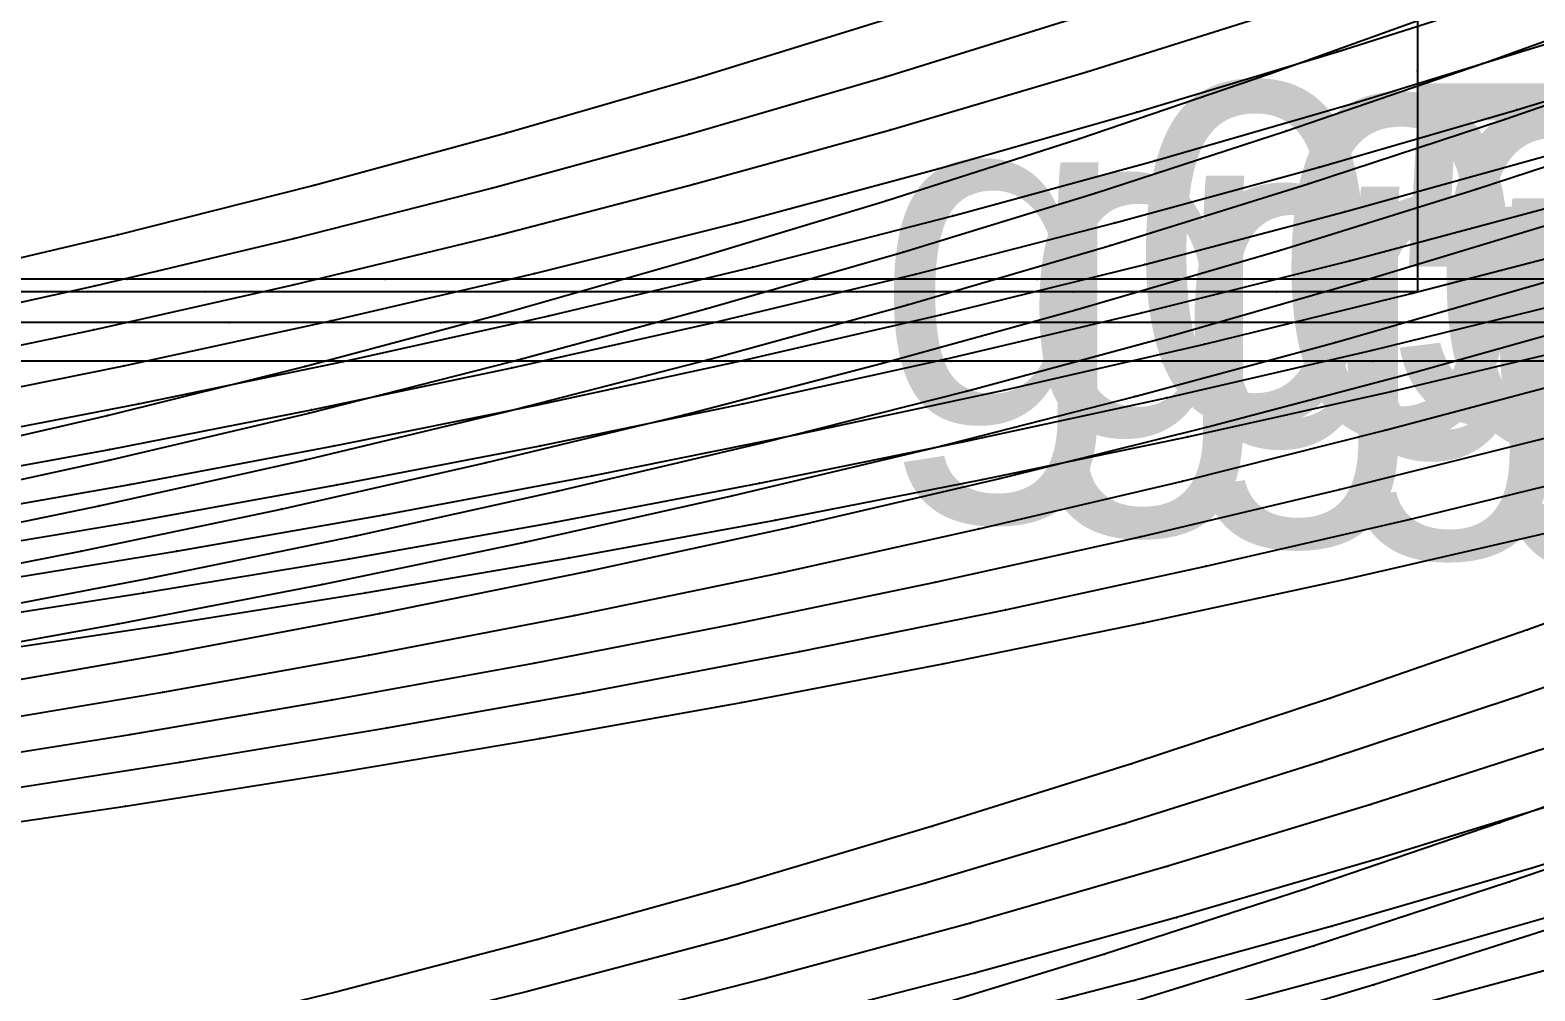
# Model space of a CAD drawing. Extents: x -2408 to 1029, y -526 to 2095.
# Drawn here: x 517.7 to 628.2, y 1424 to 1494.5 of the extents above; entities that cross this region are included whole.
import ezdxf

# ---------------------------------------------------------------- set-up
doc = ezdxf.new("R2010")
doc.units = 0
doc.layers.add('TEXT', color=7, linetype='Continuous')

# ---------------------------------------------------------------- blocks, each defined once
blk = doc.blocks.new(' -30')
at = {"layer": '1'}
for points in [[(-16.677405, 996.901347), (-1.553066, 998.875569), (13.497761, 1001.026741), (28.566463, 1003.387882), (43.726847, 1005.978906), (58.723608, 1008.760932), (73.717036, 1011.77609), (88.621168, 1015.021706), (103.469701, 1018.514085), (117.89867, 1022.167002), (132.006587, 1025.996081), (146.046572, 1030.066786), (159.896121, 1034.343554), (173.786965, 1038.89631), (188.201002, 1043.887422), (202.501794, 1049.092839), (216.759756, 1054.511191)], [(219.371839, 980.464949), (204.897519, 975.358333), (190.61272, 970.499773), (175.89827, 965.724167), (161.474439, 961.294645), (147.270055, 957.182145), (132.709902, 953.223638), (118.164563, 949.522165), (103.484284, 946.035751), (88.398786, 942.707071), (73.615428, 939.68744), (58.483676, 936.83641), (43.616732, 934.260061), (28.482044, 931.848513), (13.553322, 929.659705), (-1.822108, 927.580418), (-16.794361, 925.711826)]]:
    blk.add_lwpolyline(points, dxfattribs=at)
at = {"layer": '14'}
for points in [[(-18.625958, 983.86424), (-3.293244, 985.820636), (11.872398, 987.947367), (27.150515, 990.29395), (42.458572, 992.858966), (57.665661, 995.628768), (72.836435, 998.623553), (87.952669, 1001.852721), (102.740143, 1005.267383), (117.185724, 1008.860491), (131.56911, 1012.69644), (145.60942, 1016.694667), (159.855558, 1021.012956), (174.025488, 1025.573994), (188.010876, 1030.340417), (202.556056, 1035.571492), (216.613466, 1040.8583)], [(221.335671, 994.693965), (206.941998, 989.526014), (192.480177, 984.520378), (177.890002, 979.692252), (163.289057, 975.10716), (149.057305, 970.891915), (134.311954, 966.791847), (119.499399, 962.940196), (104.958488, 959.413145), (90.028472, 956.046163), (75.046687, 952.918675), (59.910494, 950.006522), (44.840308, 947.342342), (29.635442, 944.875886), (14.498732, 942.621702), (-0.757536, 940.527919), (-15.940118, 938.605887)]]:
    blk.add_lwpolyline(points, dxfattribs=at)
at = {"layer": '3'}
for p in [(188.010876, 1030.340417), (146.046572, 1030.066786), (132.006587, 1025.996081), (174.025488, 1025.573994), (117.89867, 1022.167002), (159.855558, 1021.012956), (103.469701, 1018.514085), (145.60942, 1016.694667), (131.56911, 1012.69644), (117.185724, 1008.860491), (102.740143, 1005.267383), (206.941998, 989.526014), (192.480177, 984.520378), (177.890002, 979.692252), (163.289057, 975.10716), (204.897519, 975.358333), (149.057305, 970.891915), (190.61272, 970.499773), (134.311954, 966.791847), (175.89827, 965.724167)]:
    blk.add_point(p, dxfattribs=at)
at = {"layer": 'TEXT', "color": 7}
blk.add_text('g05-30', height=25, dxfattribs=at).set_placement((159.04, 1004.64))
blk = doc.blocks.new('-30')
at = {"layer": '1'}
for points in [[(388.873247, 796.135864), (373.938539, 796.135864), (358.470305, 796.135864), (343.002072, 796.135864), (327.873744, 796.135864), (312.405504, 796.135864), (297.001442, 796.135864), (281.533212, 796.135864), (266.529593, 796.135864)], [(357.174568, 640.993118), (350.006083, 640.993118), (334.456517, 640.993118), (318.906934, 640.993118), (303.369102, 640.993118), (287.81953, 640.993118), (272.261036, 640.993118), (256.711458, 640.993118), (241.213028, 640.993118)]]:
    blk.add_lwpolyline(points, dxfattribs=at)
at = {"layer": '14'}
for points in [[(262.127564, 862.937851), (278.779259, 862.937851), (295.230519, 862.937851), (311.126646, 862.937851), (328.160691, 862.937851), (345.249161, 862.937851), (360.77914, 862.937851), (377.215309, 862.937851), (377.215309, 847.996178), (377.215309, 832.799586), (377.215309, 817.432813), (377.215309, 801.215897), (366.870471, 801.215897), (351.951439, 801.215897), (336.068024, 801.215897), (319.824982, 801.215897), (304.404697, 801.215897), (288.227416, 801.215897), (269.265299, 801.215897)], [(357.174568, 644.168091), (346.829819, 644.168091), (331.91081, 644.168091), (316.027399, 644.168091), (299.78435, 644.168091), (284.36407, 644.168091), (268.186773, 644.168091), (249.224637, 644.168091), (234.984515, 644.168091)]]:
    blk.add_lwpolyline(points, dxfattribs=at)
at = {"layer": '2'}
blk.add_point((377.215309, 801.215897), dxfattribs=at)
at = {"layer": '3'}
for p in [(377.215309, 817.432813), (288.227416, 801.215897), (304.404697, 801.215897), (319.824982, 801.215897), (336.068024, 801.215897), (351.951439, 801.215897), (366.870471, 801.215897), (281.533212, 796.135864), (297.001442, 796.135864), (312.405504, 796.135864), (327.873744, 796.135864), (343.002072, 796.135864), (358.470305, 796.135864), (373.938539, 796.135864), (249.224637, 644.168091), (268.186773, 644.168091), (284.36407, 644.168091), (299.78435, 644.168091), (316.027399, 644.168091), (331.91081, 644.168091), (346.829819, 644.168091), (256.711458, 640.993118), (272.261036, 640.993118), (287.81953, 640.993118), (303.369102, 640.993118), (318.906934, 640.993118), (334.456517, 640.993118), (350.006083, 640.993118)]:
    blk.add_point(p, dxfattribs=at)
blk = doc.blocks.new(' -31')
at = {"layer": '1'}
for points in [[(-17.795201, 994.504582), (-2.889159, 996.340467), (12.212112, 998.376714), (27.069524, 1000.571165), (42.309343, 1003.026105), (57.103525, 1005.61325), (72.14837, 1008.460502), (86.862908, 1011.468573), (101.799206, 1014.765756), (116.409491, 1018.244322), (130.915001, 1021.952954), (145.402375, 1025.916377), (159.820729, 1030.124264), (173.680122, 1034.422597), (187.948491, 1039.111016), (202.267384, 1044.080894), (216.377326, 1049.225897)], [(219.857867, 975.87892), (205.622968, 971.021377), (191.274264, 966.332788), (176.777294, 961.830073), (162.292495, 957.58023), (147.544273, 953.509194), (132.93039, 949.727028), (118.347098, 946.195779), (103.622757, 942.869792), (88.846664, 939.767564), (74.028881, 936.886349), (59.221606, 934.227884), (44.328767, 931.764617), (28.970927, 929.425578), (14.022593, 927.325981), (-1.074514, 925.367278), (-16.06261, 923.572989)]]:
    blk.add_lwpolyline(points, dxfattribs=at)
at = {"layer": '14'}
for points in [[(-18.120015, 981.679498), (-2.882535, 983.53499), (12.185967, 985.548397), (27.374519, 987.769931), (42.016069, 990.101471), (57.723407, 992.818572), (72.810402, 995.648884), (87.8611, 998.699277), (102.856623, 1001.980323), (117.515395, 1005.43791), (132.396191, 1009.209824), (146.642882, 1013.073175), (161.106041, 1017.252778), (175.217085, 1021.585355), (189.254622, 1026.149249), (203.664295, 1031.101936), (218.09938, 1036.32269)], [(220.562271, 989.582892), (206.261899, 984.636801), (191.836249, 979.853162), (177.406281, 975.297875), (162.757441, 970.925727), (148.187858, 966.836368), (133.553548, 962.983394), (118.589086, 959.300981), (103.838785, 955.919554), (89.038004, 952.766953), (74.080566, 949.818442), (59.192565, 947.112229), (44.268387, 944.614557), (29.211158, 942.297216), (14.229339, 940.172583), (-0.871421, 938.191961), (-15.893527, 936.374721)]]:
    blk.add_lwpolyline(points, dxfattribs=at)
at = {"layer": '3'}
for p in [(203.664295, 1031.101936), (159.820729, 1030.124264), (145.402375, 1025.916377), (189.254622, 1026.149249), (130.915001, 1021.952954), (175.217085, 1021.585355), (116.409491, 1018.244322), (161.106041, 1017.252778), (101.799206, 1014.765756), (146.642882, 1013.073175), (132.396191, 1009.209824), (117.515395, 1005.43791), (102.856623, 1001.980323), (206.261899, 984.636801), (191.836249, 979.853162), (177.406281, 975.297875), (162.757441, 970.925727), (205.622968, 971.021377), (148.187858, 966.836368), (191.274264, 966.332788)]:
    blk.add_point(p, dxfattribs=at)
at = {"layer": 'TEXT', "color": 7}
blk.add_text('g05-31', height=25, dxfattribs=at).set_placement((169.72, 1003.67))
blk = doc.blocks.new('-31')
at = {"layer": '1'}
for points in [[(388.873247, 796.135864), (373.938539, 796.135864), (358.470305, 796.135864), (343.002072, 796.135864), (327.873744, 796.135864), (312.405504, 796.135864), (297.001442, 796.135864), (281.533212, 796.135864), (266.529593, 796.135864)], [(357.174568, 640.993118), (350.006083, 640.993118), (334.456517, 640.993118), (318.906934, 640.993118), (303.369102, 640.993118), (287.81953, 640.993118), (272.261036, 640.993118), (256.711458, 640.993118), (241.213028, 640.993118)]]:
    blk.add_lwpolyline(points, dxfattribs=at)
at = {"layer": '14'}
for points in [[(262.127564, 862.937851), (278.779259, 862.937851), (295.230519, 862.937851), (311.126646, 862.937851), (328.160691, 862.937851), (345.249161, 862.937851), (360.77914, 862.937851), (377.215309, 862.937851), (377.215309, 847.996178), (377.215309, 832.799586), (377.215309, 817.432813), (377.215309, 801.215897), (366.870471, 801.215897), (351.951439, 801.215897), (336.068024, 801.215897), (319.824982, 801.215897), (304.404697, 801.215897), (288.227416, 801.215897), (269.265299, 801.215897)], [(357.174568, 644.168091), (346.829819, 644.168091), (331.91081, 644.168091), (316.027399, 644.168091), (299.78435, 644.168091), (284.36407, 644.168091), (268.186773, 644.168091), (249.224637, 644.168091), (234.984515, 644.168091)]]:
    blk.add_lwpolyline(points, dxfattribs=at)
at = {"layer": '2'}
blk.add_point((377.215309, 801.215897), dxfattribs=at)
at = {"layer": '3'}
for p in [(377.215309, 817.432813), (288.227416, 801.215897), (304.404697, 801.215897), (319.824982, 801.215897), (336.068024, 801.215897), (351.951439, 801.215897), (366.870471, 801.215897), (281.533212, 796.135864), (297.001442, 796.135864), (312.405504, 796.135864), (327.873744, 796.135864), (343.002072, 796.135864), (358.470305, 796.135864), (373.938539, 796.135864), (249.224637, 644.168091), (268.186773, 644.168091), (284.36407, 644.168091), (299.78435, 644.168091), (316.027399, 644.168091), (331.91081, 644.168091), (346.829819, 644.168091), (256.711458, 640.993118), (272.261036, 640.993118), (287.81953, 640.993118), (303.369102, 640.993118), (318.906934, 640.993118), (334.456517, 640.993118), (350.006083, 640.993118)]:
    blk.add_point(p, dxfattribs=at)
blk = doc.blocks.new(' -32')
at = {"layer": '1'}
for points in [[(-17.580763, 992.310636), (-2.66784, 994.062031), (12.329512, 995.989364), (27.19852, 998.080667), (42.534483, 1000.433601), (57.345718, 1002.901455), (72.240179, 1005.584932), (86.979833, 1008.449899), (101.702285, 1011.534519), (116.349741, 1014.839147), (131.220497, 1018.445942), (145.752876, 1022.224506), (160.195872, 1026.232034), (174.597374, 1030.48259), (188.631312, 1034.876482), (202.885353, 1039.597651), (217.472892, 1044.690018)], [(210.364599, 968.146057), (195.655611, 963.47221), (181.238031, 959.126345), (166.393119, 954.903956), (151.730816, 950.981879), (136.760752, 947.22716), (121.639578, 943.684047), (106.560619, 940.393873), (91.330345, 937.310262), (76.160148, 934.470587), (60.90343, 931.837583), (45.660933, 929.416777), (30.404479, 927.182491), (15.110406, 925.11284), (0.117968, 923.23896), (-15.214274, 921.474065)]]:
    blk.add_lwpolyline(points, dxfattribs=at)
at = {"layer": '14'}
for points in [[(-17.902589, 979.495559), (-2.796827, 981.250458), (12.288539, 983.170726), (27.200065, 985.246414), (42.235573, 987.526424), (57.308336, 990.007635), (72.280071, 992.674386), (87.220682, 995.546043), (102.112174, 998.629703), (117.256923, 1002.009589), (132.044623, 1005.561161), (146.773454, 1009.351388), (161.438868, 1013.38084), (176.326034, 1017.737286), (190.849765, 1022.250228), (205.296784, 1027.001347), (219.553404, 1031.948668)], [(210.274209, 981.480985), (195.450557, 976.711731), (180.556721, 972.165743), (166.062207, 967.992017), (151.030064, 963.923373), (135.934062, 960.09737), (121.133007, 956.593085), (105.925133, 953.240219), (90.667766, 950.121329), (75.889856, 947.327482), (60.549207, 944.65308), (45.710204, 942.271121), (30.305737, 939.994784), (14.876294, 937.892793), (-0.029895, 936.012998), (-15.497729, 934.217485)]]:
    blk.add_lwpolyline(points, dxfattribs=at)
at = {"layer": '3'}
for p in [(174.597374, 1030.48259), (205.296784, 1027.001347), (160.195872, 1026.232034), (145.752876, 1022.224506), (190.849765, 1022.250228), (131.220497, 1018.445942), (176.326034, 1017.737286), (116.349741, 1014.839147), (161.438868, 1013.38084), (101.702285, 1011.534519), (146.773454, 1009.351388), (132.044623, 1005.561161), (117.256923, 1002.009589), (102.112174, 998.629703), (195.450557, 976.711731), (180.556721, 972.165743), (166.062207, 967.992017), (151.030064, 963.923373), (195.655611, 963.47221)]:
    blk.add_point(p, dxfattribs=at)
at = {"layer": 'TEXT', "color": 7}
blk.add_text('g05-32', height=25, dxfattribs=at).set_placement((181.11, 1002.86))
blk = doc.blocks.new('-32')
at = {"layer": '1'}
for points in [[(388.873247, 796.135864), (373.938539, 796.135864), (358.470305, 796.135864), (343.002072, 796.135864), (327.873744, 796.135864), (312.405504, 796.135864), (297.001442, 796.135864), (281.533212, 796.135864), (266.529593, 796.135864)], [(357.174568, 640.993118), (350.006083, 640.993118), (334.456517, 640.993118), (318.906934, 640.993118), (303.369102, 640.993118), (287.81953, 640.993118), (272.261036, 640.993118), (256.711458, 640.993118), (241.213028, 640.993118)]]:
    blk.add_lwpolyline(points, dxfattribs=at)
at = {"layer": '14'}
for points in [[(262.127564, 862.937851), (278.779259, 862.937851), (295.230519, 862.937851), (311.126646, 862.937851), (328.160691, 862.937851), (345.249161, 862.937851), (360.77914, 862.937851), (377.215309, 862.937851), (377.215309, 847.996178), (377.215309, 832.799586), (377.215309, 817.432813), (377.215309, 801.215897), (366.870471, 801.215897), (351.951439, 801.215897), (336.068024, 801.215897), (319.824982, 801.215897), (304.404697, 801.215897), (288.227416, 801.215897), (269.265299, 801.215897)], [(357.174568, 644.168091), (346.829819, 644.168091), (331.91081, 644.168091), (316.027399, 644.168091), (299.78435, 644.168091), (284.36407, 644.168091), (268.186773, 644.168091), (249.224637, 644.168091), (234.984515, 644.168091)]]:
    blk.add_lwpolyline(points, dxfattribs=at)
at = {"layer": '2'}
blk.add_point((377.215309, 801.215897), dxfattribs=at)
at = {"layer": '3'}
for p in [(377.215309, 817.432813), (288.227416, 801.215897), (304.404697, 801.215897), (319.824982, 801.215897), (336.068024, 801.215897), (351.951439, 801.215897), (366.870471, 801.215897), (281.533212, 796.135864), (297.001442, 796.135864), (312.405504, 796.135864), (327.873744, 796.135864), (343.002072, 796.135864), (358.470305, 796.135864), (373.938539, 796.135864), (249.224637, 644.168091), (268.186773, 644.168091), (284.36407, 644.168091), (299.78435, 644.168091), (316.027399, 644.168091), (331.91081, 644.168091), (346.829819, 644.168091), (256.711458, 640.993118), (272.261036, 640.993118), (287.81953, 640.993118), (303.369102, 640.993118), (318.906934, 640.993118), (334.456517, 640.993118), (350.006083, 640.993118)]:
    blk.add_point(p, dxfattribs=at)
blk = doc.blocks.new(' -33')
at = {"layer": '1'}
blk.add_lwpolyline([(-17.231059, 990.164291), (-1.969221, 991.878756), (13.18838, 993.745961), (28.409, 995.79834), (43.604009, 998.032983), (58.434574, 1000.400726), (73.568401, 1003.015074), (88.889137, 1005.874152), (103.945344, 1008.904018), (119.123582, 1012.196621), (134.079505, 1015.688423), (148.839588, 1019.383526), (163.675903, 1023.352798), (178.271132, 1027.510495), (192.971397, 1031.957475), (207.179358, 1036.510142), (221.72836, 1041.429301)], dxfattribs=at)
at = {"layer": '14'}
for points in [[(-18.838223, 977.222051), (-3.65813, 978.89639), (11.262152, 980.69739), (26.627123, 982.726164), (41.502438, 984.868498), (55.802328, 987.099301), (71.239332, 989.703083), (86.024921, 992.395824), (100.780213, 995.286277), (115.486739, 998.382131), (130.456307, 1001.769517), (145.062039, 1005.314683), (159.61126, 1009.086484), (173.797025, 1012.999371), (188.821907, 1017.401912), (203.175623, 1021.859929), (217.456673, 1026.543979)], [(210.726883, 977.274737), (196.064024, 972.749859), (181.175863, 968.403239), (166.379039, 964.334894), (151.520569, 960.496388), (136.31871, 956.819283), (121.349292, 953.43957), (106.33147, 950.282574), (91.26954, 947.344777), (76.050213, 944.601286), (60.91301, 942.084598), (45.637376, 939.745064), (30.44328, 937.599295), (15.124464, 935.597632), (-0.109531, 933.755664), (-15.360405, 932.061884)]]:
    blk.add_lwpolyline(points, dxfattribs=at)
at = {"layer": '3'}
for p in [(192.971397, 1031.957475), (178.271132, 1027.510495), (163.675903, 1023.352798), (203.175623, 1021.859929), (148.839588, 1019.383526), (188.821907, 1017.401912), (134.079505, 1015.688423), (173.797025, 1012.999371), (119.123582, 1012.196621), (103.945344, 1008.904018), (159.61126, 1009.086484), (145.062039, 1005.314683), (130.456307, 1001.769517), (115.486739, 998.382131), (100.780213, 995.286277), (196.064024, 972.749859), (181.175863, 968.403239), (166.379039, 964.334894)]:
    blk.add_point(p, dxfattribs=at)
at = {"layer": 'TEXT', "color": 7}
blk.add_text('g05-33', height=25, dxfattribs=at).set_placement((192.21, 1002))
blk = doc.blocks.new('-33')
at = {"layer": '1'}
for points in [[(388.873247, 796.135864), (373.938539, 796.135864), (358.470305, 796.135864), (343.002072, 796.135864), (327.873744, 796.135864), (312.405504, 796.135864), (297.001442, 796.135864), (281.533212, 796.135864), (266.529593, 796.135864)], [(357.174568, 640.993118), (350.006083, 640.993118), (334.456517, 640.993118), (318.906934, 640.993118), (303.369102, 640.993118), (287.81953, 640.993118), (272.261036, 640.993118), (256.711458, 640.993118), (241.213028, 640.993118)]]:
    blk.add_lwpolyline(points, dxfattribs=at)
at = {"layer": '14'}
for points in [[(262.127564, 862.937851), (278.779259, 862.937851), (295.230519, 862.937851), (311.126646, 862.937851), (328.160691, 862.937851), (345.249161, 862.937851), (360.77914, 862.937851), (377.215309, 862.937851), (377.215309, 847.996178), (377.215309, 832.799586), (377.215309, 817.432813), (377.215309, 801.215897), (366.870471, 801.215897), (351.951439, 801.215897), (336.068024, 801.215897), (319.824982, 801.215897), (304.404697, 801.215897), (288.227416, 801.215897), (269.265299, 801.215897)], [(357.174568, 644.168091), (346.829819, 644.168091), (331.91081, 644.168091), (316.027399, 644.168091), (299.78435, 644.168091), (284.36407, 644.168091), (268.186773, 644.168091), (249.224637, 644.168091), (234.984515, 644.168091)]]:
    blk.add_lwpolyline(points, dxfattribs=at)
at = {"layer": '2'}
blk.add_point((377.215309, 801.215897), dxfattribs=at)
at = {"layer": '3'}
for p in [(377.215309, 817.432813), (288.227416, 801.215897), (304.404697, 801.215897), (319.824982, 801.215897), (336.068024, 801.215897), (351.951439, 801.215897), (366.870471, 801.215897), (281.533212, 796.135864), (297.001442, 796.135864), (312.405504, 796.135864), (327.873744, 796.135864), (343.002072, 796.135864), (358.470305, 796.135864), (373.938539, 796.135864), (249.224637, 644.168091), (268.186773, 644.168091), (284.36407, 644.168091), (299.78435, 644.168091), (316.027399, 644.168091), (331.91081, 644.168091), (346.829819, 644.168091), (256.711458, 640.993118), (272.261036, 640.993118), (287.81953, 640.993118), (303.369102, 640.993118), (318.906934, 640.993118), (334.456517, 640.993118), (350.006083, 640.993118)]:
    blk.add_point(p, dxfattribs=at)
blk = doc.blocks.new(' -34')
at = {"layer": '1'}
blk.add_lwpolyline([(-16.180549, 988.119587), (-0.918876, 989.7673), (14.461016, 991.588687), (29.684126, 993.561033), (44.651744, 995.673969), (59.824846, 998.00029), (74.945261, 1000.509818), (90.055324, 1003.215849), (105.018224, 1006.101256), (120.049031, 1009.218044), (135.1284, 1012.579824), (150.057391, 1016.1527), (164.758572, 1019.91402), (179.568786, 1023.950956), (194.379777, 1028.240371), (209.054884, 1032.744153)], dxfattribs=at)
at = {"layer": '14'}
for points in [[(-16.018666, 975.369462), (-1.039595, 976.974481), (14.313651, 978.774331), (29.486911, 980.719213), (44.79652, 982.859693), (60.079744, 985.181758), (75.404584, 987.702822), (90.625, 990.405908), (105.81543, 993.310709), (120.957217, 996.424341), (135.743597, 999.690057), (150.786846, 1003.25315), (165.773418, 1007.04932), (180.699119, 1011.079142), (195.249117, 1015.251352), (210.041914, 1019.744057)], [(321.972214, 1012.318899), (307.630625, 1006.716876), (292.984256, 1001.141484), (278.832073, 995.92992), (264.64197, 990.856715), (250.39518, 985.909134), (236.097147, 981.112509), (221.672535, 976.46891), (207.255591, 972.041156), (192.613338, 967.776616), (178.070848, 963.777746), (163.47022, 959.995221), (148.521494, 956.358438), (133.815609, 953.008436), (119.06352, 949.868753), (104.26908, 946.936219), (89.315343, 944.18609), (74.447671, 941.655685), (59.438948, 939.295019), (44.51444, 937.126641), (29.567738, 935.115528), (14.496622, 933.232545), (-0.484855, 931.500543), (-15.863097, 929.870438)]]:
    blk.add_lwpolyline(points, dxfattribs=at)
at = {"layer": '3'}
for p in [(194.379777, 1028.240371), (179.568786, 1023.950956), (164.758572, 1019.91402), (150.057391, 1016.1527), (195.249117, 1015.251352), (135.1284, 1012.579824), (180.699119, 1011.079142), (120.049031, 1009.218044), (105.018224, 1006.101256), (165.773418, 1007.04932), (150.786846, 1003.25315), (135.743597, 999.690057), (120.957217, 996.424341), (105.81543, 993.310709), (207.255591, 972.041156), (192.613338, 967.776616), (178.070848, 963.777746)]:
    blk.add_point(p, dxfattribs=at)
at = {"layer": 'TEXT', "color": 7}
blk.add_text('g05-34', height=25, dxfattribs=at).set_placement((203.51, 1001.18))
blk = doc.blocks.new('-34')
at = {"layer": '1'}
for points in [[(388.873247, 796.135864), (373.938539, 796.135864), (358.470305, 796.135864), (343.002072, 796.135864), (327.873744, 796.135864), (312.405504, 796.135864), (297.001442, 796.135864), (281.533212, 796.135864), (266.529593, 796.135864)], [(357.174568, 640.993118), (350.006083, 640.993118), (334.456517, 640.993118), (318.906934, 640.993118), (303.369102, 640.993118), (287.81953, 640.993118), (272.261036, 640.993118), (256.711458, 640.993118), (241.213028, 640.993118)]]:
    blk.add_lwpolyline(points, dxfattribs=at)
at = {"layer": '14'}
for points in [[(262.127564, 862.937851), (278.779259, 862.937851), (295.230519, 862.937851), (311.126646, 862.937851), (328.160691, 862.937851), (345.249161, 862.937851), (360.77914, 862.937851), (377.215309, 862.937851), (377.215309, 847.996178), (377.215309, 832.799586), (377.215309, 817.432813), (377.215309, 801.215897), (366.870471, 801.215897), (351.951439, 801.215897), (336.068024, 801.215897), (319.824982, 801.215897), (304.404697, 801.215897), (288.227416, 801.215897), (269.265299, 801.215897)], [(357.174568, 644.168091), (346.829819, 644.168091), (331.91081, 644.168091), (316.027399, 644.168091), (299.78435, 644.168091), (284.36407, 644.168091), (268.186773, 644.168091), (249.224637, 644.168091), (234.984515, 644.168091)]]:
    blk.add_lwpolyline(points, dxfattribs=at)
at = {"layer": '2'}
blk.add_point((377.215309, 801.215897), dxfattribs=at)
at = {"layer": '3'}
for p in [(377.215309, 817.432813), (288.227416, 801.215897), (304.404697, 801.215897), (319.824982, 801.215897), (336.068024, 801.215897), (351.951439, 801.215897), (366.870471, 801.215897), (281.533212, 796.135864), (297.001442, 796.135864), (312.405504, 796.135864), (327.873744, 796.135864), (343.002072, 796.135864), (358.470305, 796.135864), (373.938539, 796.135864), (249.224637, 644.168091), (268.186773, 644.168091), (284.36407, 644.168091), (299.78435, 644.168091), (316.027399, 644.168091), (331.91081, 644.168091), (346.829819, 644.168091), (256.711458, 640.993118), (272.261036, 640.993118), (287.81953, 640.993118), (303.369102, 640.993118), (318.906934, 640.993118), (334.456517, 640.993118), (350.006083, 640.993118)]:
    blk.add_point(p, dxfattribs=at)
blk = doc.blocks.new(' -35')
at = {"layer": '1'}
blk.add_lwpolyline([(-17.328552, 985.87939), (-2.297197, 987.417575), (12.961771, 989.131927), (27.959361, 990.970578), (43.309883, 993.0213), (58.262805, 995.1937), (73.202795, 997.542292), (88.10029, 1000.067095), (102.886466, 1002.761205), (117.715613, 1005.661029), (132.402557, 1008.742196), (147.14449, 1012.057185), (162.022554, 1015.636288), (176.658411, 1019.391969), (191.655861, 1023.485728), (206.169946, 1027.687836), (220.786767, 1032.164237)], dxfattribs=at)
at = {"layer": '14'}
for points in [[(-17.26006, 973.126367), (-1.855956, 974.694953), (13.276601, 976.382052), (28.391172, 978.221578), (43.321342, 980.20117), (58.39237, 982.370642), (73.510673, 984.725601), (88.526659, 987.248361), (103.510309, 989.956076), (118.465264, 992.856953), (133.372515, 995.958266), (148.562666, 999.348473), (163.373171, 1002.887081), (178.129693, 1006.645898), (192.828445, 1010.625454), (207.781353, 1014.919375), (222.351681, 1019.345408), (236.852936, 1023.991285), (251.161436, 1028.814304), (265.519885, 1033.881606), (279.815377, 1039.124053), (294.201358, 1044.566132), (308.39992, 1050.064681), (317.815151, 1053.761826)], [(330.768901, 1010.399033), (316.325273, 1004.817432), (301.918447, 999.41246), (287.364578, 994.123794), (272.773971, 988.973141), (258.12432, 983.956046), (243.349791, 979.078066), (228.58532, 974.409139), (213.758052, 969.943316), (198.699287, 965.649797), (183.744555, 961.62825), (168.731563, 957.828542), (154.048305, 954.33759), (138.932362, 950.971169), (123.770254, 947.820037), (108.565897, 944.880925), (93.199124, 942.128623), (77.922058, 939.599068), (62.501389, 937.241845), (47.168491, 935.077929), (31.115596, 932.983628), (16.332593, 931.194477), (0.943787, 929.472944), (-14.151574, 927.926407)]]:
    blk.add_lwpolyline(points, dxfattribs=at)
at = {"layer": '3'}
for p in [(206.169946, 1027.687836), (191.655861, 1023.485728), (176.658411, 1019.391969), (162.022554, 1015.636288), (147.14449, 1012.057185), (192.828445, 1010.625454), (132.402557, 1008.742196), (178.129693, 1006.645898), (117.715613, 1005.661029), (102.886466, 1002.761205), (163.373171, 1002.887081), (148.562666, 999.348473), (133.372515, 995.958266), (118.465264, 992.856953), (103.510309, 989.956076), (198.699287, 965.649797)]:
    blk.add_point(p, dxfattribs=at)
blk = doc.blocks.new('-35')
at = {"layer": '1'}
for points in [[(388.873247, 796.135864), (373.938539, 796.135864), (358.470305, 796.135864), (343.002072, 796.135864), (327.873744, 796.135864), (312.405504, 796.135864), (297.001442, 796.135864), (281.533212, 796.135864), (266.529593, 796.135864)], [(357.174568, 640.993118), (350.006083, 640.993118), (334.456517, 640.993118), (318.906934, 640.993118), (303.369102, 640.993118), (287.81953, 640.993118), (272.261036, 640.993118), (256.711458, 640.993118), (241.213028, 640.993118)]]:
    blk.add_lwpolyline(points, dxfattribs=at)
at = {"layer": '14'}
for points in [[(262.127564, 862.937851), (278.779259, 862.937851), (295.230519, 862.937851), (311.126646, 862.937851), (328.160691, 862.937851), (345.249161, 862.937851), (360.77914, 862.937851), (377.215309, 862.937851), (377.215309, 847.996178), (377.215309, 832.799586), (377.215309, 817.432813), (377.215309, 801.215897), (366.870471, 801.215897), (351.951439, 801.215897), (336.068024, 801.215897), (319.824982, 801.215897), (304.404697, 801.215897), (288.227416, 801.215897), (269.265299, 801.215897)], [(357.174568, 644.168091), (346.829819, 644.168091), (331.91081, 644.168091), (316.027399, 644.168091), (299.78435, 644.168091), (284.36407, 644.168091), (268.186773, 644.168091), (249.224637, 644.168091), (234.984515, 644.168091)]]:
    blk.add_lwpolyline(points, dxfattribs=at)
at = {"layer": '2'}
blk.add_point((377.215309, 801.215897), dxfattribs=at)
at = {"layer": '3'}
for p in [(377.215309, 817.432813), (288.227416, 801.215897), (304.404697, 801.215897), (319.824982, 801.215897), (336.068024, 801.215897), (351.951439, 801.215897), (366.870471, 801.215897), (281.533212, 796.135864), (297.001442, 796.135864), (312.405504, 796.135864), (327.873744, 796.135864), (343.002072, 796.135864), (358.470305, 796.135864), (373.938539, 796.135864), (249.224637, 644.168091), (268.186773, 644.168091), (284.36407, 644.168091), (299.78435, 644.168091), (316.027399, 644.168091), (331.91081, 644.168091), (346.829819, 644.168091), (256.711458, 640.993118), (272.261036, 640.993118), (287.81953, 640.993118), (303.369102, 640.993118), (318.906934, 640.993118), (334.456517, 640.993118), (350.006083, 640.993118)]:
    blk.add_point(p, dxfattribs=at)
blk = doc.blocks.new(' -36')
at = {"layer": '1'}
blk.add_lwpolyline([(-16.625817, 983.851296), (-0.992572, 985.389894), (13.833781, 986.994781), (29.434275, 988.836413), (44.440064, 990.766333), (59.442097, 992.862699), (74.419603, 995.127874), (89.460761, 997.580781), (104.380963, 1000.197104), (119.375387, 1003.01858), (134.224027, 1006.014801), (149.116599, 1009.235017), (163.875123, 1012.647883), (178.853424, 1016.344791), (193.504608, 1020.192428), (208.138447, 1024.267282), (222.669504, 1028.546404), (237.385666, 1033.120538), (251.782084, 1037.832761), (266.020717, 1042.723992), (280.281963, 1047.830555), (294.57199, 1053.124361), (308.728113, 1058.514717), (323.073791, 1064.090717)], dxfattribs=at)
at = {"layer": '14'}
for points in [[(-15.441047, 971.206677), (-0.29155, 972.69796), (15.256628, 974.374752), (30.78711, 976.20571), (46.128949, 978.179131), (61.616419, 980.345853), (76.481717, 982.596073), (91.915827, 985.115354), (107.317923, 987.822959), (122.691895, 990.726963), (138.018479, 993.83393), (152.974345, 997.083633), (168.206966, 1000.626342), (183.385717, 1004.395141), (198.506597, 1008.390551), (213.237331, 1012.518376), (228.23233, 1016.962858), (243.158074, 1021.633519), (257.886976, 1026.487731), (272.666088, 1031.600028), (287.377879, 1036.903154), (301.54363, 1042.181581), (316.150261, 1047.766654), (330.362783, 1053.303469)], [(324.861905, 1002.891461), (310.637429, 997.630582), (296.362728, 992.506399), (282.056179, 987.509353), (267.692629, 982.640505), (253.205126, 977.903093), (238.733456, 973.364898), (224.20328, 969.017382), (209.441662, 964.827063), (194.792668, 960.895344), (180.089203, 957.171235), (165.024906, 953.581888), (150.222543, 950.273097), (135.376578, 947.166184), (120.490573, 944.258239), (105.44078, 941.523952), (90.485111, 939.003368), (74.786101, 936.556132), (60.373333, 934.476824), (45.341251, 932.46284), (30.179325, 930.574341), (15.113374, 928.831544), (0.032828, 927.222548), (-15.463604, 925.711815)]]:
    blk.add_lwpolyline(points, dxfattribs=at)
at = {"layer": '3'}
for p in [(193.504608, 1020.192428), (178.853424, 1016.344791), (163.875123, 1012.647883), (149.116599, 1009.235017), (198.506597, 1008.390551), (134.224027, 1006.014801), (183.385717, 1004.395141), (119.375387, 1003.01858), (168.206966, 1000.626342), (104.380963, 1000.197104), (152.974345, 997.083633), (138.018479, 993.83393), (122.691895, 990.726963), (107.317923, 987.822959)]:
    blk.add_point(p, dxfattribs=at)
blk = doc.blocks.new('-36')
at = {"layer": '1'}
for points in [[(388.873247, 796.135864), (373.938539, 796.135864), (358.470305, 796.135864), (343.002072, 796.135864), (327.873744, 796.135864), (312.405504, 796.135864), (297.001442, 796.135864), (281.533212, 796.135864), (266.529593, 796.135864)], [(357.174568, 640.993118), (350.006083, 640.993118), (334.456517, 640.993118), (318.906934, 640.993118), (303.369102, 640.993118), (287.81953, 640.993118), (272.261036, 640.993118), (256.711458, 640.993118), (241.213028, 640.993118)]]:
    blk.add_lwpolyline(points, dxfattribs=at)
at = {"layer": '14'}
for points in [[(262.127564, 862.937851), (278.779259, 862.937851), (295.230519, 862.937851), (311.126646, 862.937851), (328.160691, 862.937851), (345.249161, 862.937851), (360.77914, 862.937851), (377.215309, 862.937851), (377.215309, 847.996178), (377.215309, 832.799586), (377.215309, 817.432813), (377.215309, 801.215897), (366.870471, 801.215897), (351.951439, 801.215897), (336.068024, 801.215897), (319.824982, 801.215897), (304.404697, 801.215897), (288.227416, 801.215897), (269.265299, 801.215897)], [(357.174568, 644.168091), (346.829819, 644.168091), (331.91081, 644.168091), (316.027399, 644.168091), (299.78435, 644.168091), (284.36407, 644.168091), (268.186773, 644.168091), (249.224637, 644.168091), (234.984515, 644.168091)]]:
    blk.add_lwpolyline(points, dxfattribs=at)
at = {"layer": '2'}
blk.add_point((377.215309, 801.215897), dxfattribs=at)
at = {"layer": '3'}
for p in [(377.215309, 817.432813), (288.227416, 801.215897), (304.404697, 801.215897), (319.824982, 801.215897), (336.068024, 801.215897), (351.951439, 801.215897), (366.870471, 801.215897), (281.533212, 796.135864), (297.001442, 796.135864), (312.405504, 796.135864), (327.873744, 796.135864), (343.002072, 796.135864), (358.470305, 796.135864), (373.938539, 796.135864), (249.224637, 644.168091), (268.186773, 644.168091), (284.36407, 644.168091), (299.78435, 644.168091), (316.027399, 644.168091), (331.91081, 644.168091), (346.829819, 644.168091), (256.711458, 640.993118), (272.261036, 640.993118), (287.81953, 640.993118), (303.369102, 640.993118), (318.906934, 640.993118), (334.456517, 640.993118), (350.006083, 640.993118)]:
    blk.add_point(p, dxfattribs=at)
blk = doc.blocks.new(' -37')
at = {"layer": '1'}
blk.add_lwpolyline([(-16.317787, 981.804686), (-1.187583, 983.235286), (13.994105, 984.806719), (29.095599, 986.511197), (44.519286, 988.409393), (59.454505, 990.406909), (74.49534, 992.583849), (89.510965, 994.928311), (104.601794, 997.462747), (119.558447, 1000.158091), (134.488433, 1003.039354), (149.358465, 1006.111226), (164.19812, 1009.390589), (178.614819, 1012.78758), (193.882304, 1016.617294), (208.518037, 1020.516576), (223.145579, 1024.640197), (237.847507, 1029.016523), (252.348872, 1033.564236), (266.603241, 1038.261127), (280.969472, 1043.218578), (295.267437, 1048.350026), (309.517842, 1053.631149), (323.960309, 1059.126424)], dxfattribs=at)
at = {"layer": '14'}
blk.add_lwpolyline([(-15.155917, 969.160966), (0.128787, 970.603535), (15.669216, 972.213705), (30.924236, 973.938823), (45.988341, 975.793326), (61.205262, 977.82814), (76.399373, 980.027605), (91.645306, 982.408497), (106.785665, 984.951771), (121.894669, 987.674831), (136.97646, 990.58577), (152.011586, 993.691461), (166.668999, 996.927437), (181.613636, 1000.446725), (196.507032, 1004.17853), (211.345621, 1008.12333), (225.788865, 1012.18414), (240.508823, 1016.550555), (255.163712, 1021.129379), (269.623048, 1025.877159), (284.14063, 1030.870978), (298.59491, 1036.045353), (313.146264, 1041.429529), (327.498179, 1046.880215)], dxfattribs=at)
at = {"layer": '3'}
for p in [(193.882304, 1016.617294), (178.614819, 1012.78758), (164.19812, 1009.390589), (149.358465, 1006.111226), (196.507032, 1004.17853), (134.488433, 1003.039354), (119.558447, 1000.158091), (181.613636, 1000.446725), (104.601794, 997.462747), (166.668999, 996.927437), (152.011586, 993.691461), (136.97646, 990.58577), (121.894669, 987.674831), (106.785665, 984.951771)]:
    blk.add_point(p, dxfattribs=at)
blk = doc.blocks.new('-37')
at = {"layer": '1'}
for points in [[(388.873247, 796.135864), (373.938539, 796.135864), (358.470305, 796.135864), (343.002072, 796.135864), (327.873744, 796.135864), (312.405504, 796.135864), (297.001442, 796.135864), (281.533212, 796.135864), (266.529593, 796.135864)], [(357.174568, 640.993118), (350.006083, 640.993118), (334.456517, 640.993118), (318.906934, 640.993118), (303.369102, 640.993118), (287.81953, 640.993118), (272.261036, 640.993118), (256.711458, 640.993118), (241.213028, 640.993118)]]:
    blk.add_lwpolyline(points, dxfattribs=at)
at = {"layer": '14'}
for points in [[(262.127564, 862.937851), (278.779259, 862.937851), (295.230519, 862.937851), (311.126646, 862.937851), (328.160691, 862.937851), (345.249161, 862.937851), (360.77914, 862.937851), (377.215309, 862.937851), (377.215309, 847.996178), (377.215309, 832.799586), (377.215309, 817.432813), (377.215309, 801.215897), (366.870471, 801.215897), (351.951439, 801.215897), (336.068024, 801.215897), (319.824982, 801.215897), (304.404697, 801.215897), (288.227416, 801.215897), (269.265299, 801.215897)], [(357.174568, 644.168091), (346.829819, 644.168091), (331.91081, 644.168091), (316.027399, 644.168091), (299.78435, 644.168091), (284.36407, 644.168091), (268.186773, 644.168091), (249.224637, 644.168091), (234.984515, 644.168091)]]:
    blk.add_lwpolyline(points, dxfattribs=at)
at = {"layer": '2'}
blk.add_point((377.215309, 801.215897), dxfattribs=at)
at = {"layer": '3'}
for p in [(377.215309, 817.432813), (288.227416, 801.215897), (304.404697, 801.215897), (319.824982, 801.215897), (336.068024, 801.215897), (351.951439, 801.215897), (366.870471, 801.215897), (281.533212, 796.135864), (297.001442, 796.135864), (312.405504, 796.135864), (327.873744, 796.135864), (343.002072, 796.135864), (358.470305, 796.135864), (373.938539, 796.135864), (249.224637, 644.168091), (268.186773, 644.168091), (284.36407, 644.168091), (299.78435, 644.168091), (316.027399, 644.168091), (331.91081, 644.168091), (346.829819, 644.168091), (256.711458, 640.993118), (272.261036, 640.993118), (287.81953, 640.993118), (303.369102, 640.993118), (318.906934, 640.993118), (334.456517, 640.993118), (350.006083, 640.993118)]:
    blk.add_point(p, dxfattribs=at)
blk = doc.blocks.new(' -38')
at = {"layer": '1'}
blk.add_lwpolyline([(-14.218645, 979.93966), (0.737898, 981.308098), (16.18444, 982.858823), (31.240378, 984.508954), (46.655312, 986.347725), (61.903195, 988.324596), (77.276361, 990.485047), (92.482815, 992.792346), (107.804191, 995.293821), (123.016186, 997.959636), (138.273801, 1000.824781), (153.322849, 1003.849998), (168.500453, 1007.11267), (183.235101, 1010.4933), (198.316014, 1014.177251), (213.128926, 1018.018919), (228.09919, 1022.129395), (242.599865, 1026.33312), (257.447983, 1030.867697), (272.228826, 1035.616539), (286.486875, 1040.421015), (301.133357, 1045.567185), (315.692085, 1050.865387), (330.229563, 1056.311505)], dxfattribs=at)
at = {"layer": '14'}
blk.add_lwpolyline([(-15.800026, 967.057728), (-0.82938, 968.401779), (14.405534, 969.906101), (29.350037, 971.513721), (44.278901, 973.25879), (59.722363, 975.220283), (74.6129, 977.268679), (89.481256, 979.47277), (104.404222, 981.849582), (119.220692, 984.378815), (134.014915, 987.079317), (148.768111, 989.954893), (163.483969, 993.016082), (178.513735, 996.353236), (193.142249, 999.812041), (207.722623, 1003.469562), (222.251785, 1007.326255), (237.068672, 1011.480938), (251.484607, 1015.741065), (265.839999, 1020.199777), (280.001393, 1024.812972), (294.904799, 1029.89651), (309.0697, 1034.92466), (323.338564, 1040.157322)], dxfattribs=at)
at = {"layer": '3'}
for p in [(198.316014, 1014.177251), (183.235101, 1010.4933), (168.500453, 1007.11267), (153.322849, 1003.849998), (138.273801, 1000.824781), (193.142249, 999.812041), (123.016186, 997.959636), (178.513735, 996.353236), (107.804191, 995.293821), (163.483969, 993.016082), (148.768111, 989.954893), (134.014915, 987.079317), (119.220692, 984.378815), (104.404222, 981.849582)]:
    blk.add_point(p, dxfattribs=at)
blk = doc.blocks.new('-38')
at = {"layer": '1'}
for points in [[(388.873247, 796.135864), (373.938539, 796.135864), (358.470305, 796.135864), (343.002072, 796.135864), (327.873744, 796.135864), (312.405504, 796.135864), (297.001442, 796.135864), (281.533212, 796.135864), (266.529593, 796.135864)], [(357.174568, 640.993118), (350.006083, 640.993118), (334.456517, 640.993118), (318.906934, 640.993118), (303.369102, 640.993118), (287.81953, 640.993118), (272.261036, 640.993118), (256.711458, 640.993118), (241.213028, 640.993118)]]:
    blk.add_lwpolyline(points, dxfattribs=at)
at = {"layer": '14'}
for points in [[(262.127564, 862.937851), (278.779259, 862.937851), (295.230519, 862.937851), (311.126646, 862.937851), (328.160691, 862.937851), (345.249161, 862.937851), (360.77914, 862.937851), (377.215309, 862.937851), (377.215309, 847.996178), (377.215309, 832.799586), (377.215309, 817.432813), (377.215309, 801.215897), (366.870471, 801.215897), (351.951439, 801.215897), (336.068024, 801.215897), (319.824982, 801.215897), (304.404697, 801.215897), (288.227416, 801.215897), (269.265299, 801.215897)], [(357.174568, 644.168091), (346.829819, 644.168091), (331.91081, 644.168091), (316.027399, 644.168091), (299.78435, 644.168091), (284.36407, 644.168091), (268.186773, 644.168091), (249.224637, 644.168091), (234.984515, 644.168091)]]:
    blk.add_lwpolyline(points, dxfattribs=at)
at = {"layer": '2'}
blk.add_point((377.215309, 801.215897), dxfattribs=at)
at = {"layer": '3'}
for p in [(377.215309, 817.432813), (288.227416, 801.215897), (304.404697, 801.215897), (319.824982, 801.215897), (336.068024, 801.215897), (351.951439, 801.215897), (366.870471, 801.215897), (281.533212, 796.135864), (297.001442, 796.135864), (312.405504, 796.135864), (327.873744, 796.135864), (343.002072, 796.135864), (358.470305, 796.135864), (373.938539, 796.135864), (249.224637, 644.168091), (268.186773, 644.168091), (284.36407, 644.168091), (299.78435, 644.168091), (316.027399, 644.168091), (331.91081, 644.168091), (346.829819, 644.168091), (256.711458, 640.993118), (272.261036, 640.993118), (287.81953, 640.993118), (303.369102, 640.993118), (318.906934, 640.993118), (334.456517, 640.993118), (350.006083, 640.993118)]:
    blk.add_point(p, dxfattribs=at)
blk = doc.blocks.new(' -39')
at = {"layer": '1'}
blk.add_lwpolyline([(-15.713613, 977.784027), (-0.490311, 979.102427), (14.902616, 980.573191), (30.099956, 982.161116), (45.034018, 983.856669), (60.199584, 985.724429), (75.172832, 987.721968), (90.29707, 989.899544), (105.386845, 992.236619), (120.460439, 994.740936), (135.559119, 997.426291), (150.570357, 1000.280769), (165.50669, 1003.313833), (180.440507, 1006.549348), (195.457158, 1010.017214), (210.210505, 1013.637595), (224.999399, 1017.481557), (239.294236, 1021.404311), (254.516026, 1025.809017), (269.042059, 1030.236455), (283.595017, 1034.894707), (297.864698, 1039.672803), (312.292316, 1044.705744), (326.637272, 1049.894272)], dxfattribs=at)
at = {"layer": '14'}
blk.add_lwpolyline([(-14.502688, 965.140545), (0.846659, 966.471685), (16.467368, 967.967946), (31.790785, 969.570224), (47.098769, 971.311675), (62.207414, 973.177947), (77.478384, 975.220491), (92.727334, 977.421733), (108.033132, 979.798697), (123.230635, 982.330992), (137.684655, 984.904751), (153.540877, 987.921749), (168.638532, 990.993933), (183.343571, 994.184911), (198.356177, 997.652795), (213.320697, 1001.324315), (228.233832, 1005.199912), (242.73741, 1009.179982), (257.539702, 1013.459668), (272.281196, 1017.943193), (286.958863, 1022.629949), (301.43666, 1027.4724), (315.985113, 1032.543818), (330.476915, 1037.774917)], dxfattribs=at)
at = {"layer": '3'}
for p in [(195.457158, 1010.017214), (180.440507, 1006.549348), (165.50669, 1003.313833), (150.570357, 1000.280769), (135.559119, 997.426291), (198.356177, 997.652795), (120.460439, 994.740936), (183.343571, 994.184911), (105.386845, 992.236619), (168.638532, 990.993933), (153.540877, 987.921749), (137.684655, 984.904751), (123.230635, 982.330992), (108.033132, 979.798697)]:
    blk.add_point(p, dxfattribs=at)
blk = doc.blocks.new('-39')
at = {"layer": '1'}
for points in [[(388.873247, 796.135864), (373.938539, 796.135864), (358.470305, 796.135864), (343.002072, 796.135864), (327.873744, 796.135864), (312.405504, 796.135864), (297.001442, 796.135864), (281.533212, 796.135864), (266.529593, 796.135864)], [(357.174568, 640.993118), (350.006083, 640.993118), (334.456517, 640.993118), (318.906934, 640.993118), (303.369102, 640.993118), (287.81953, 640.993118), (272.261036, 640.993118), (256.711458, 640.993118), (241.213028, 640.993118)]]:
    blk.add_lwpolyline(points, dxfattribs=at)
at = {"layer": '14'}
for points in [[(262.127564, 862.937851), (278.779259, 862.937851), (295.230519, 862.937851), (311.126646, 862.937851), (328.160691, 862.937851), (345.249161, 862.937851), (360.77914, 862.937851), (377.215309, 862.937851), (377.215309, 847.996178), (377.215309, 832.799586), (377.215309, 817.432813), (377.215309, 801.215897), (366.870471, 801.215897), (351.951439, 801.215897), (336.068024, 801.215897), (319.824982, 801.215897), (304.404697, 801.215897), (288.227416, 801.215897), (269.265299, 801.215897)], [(357.174568, 644.168091), (346.829819, 644.168091), (331.91081, 644.168091), (316.027399, 644.168091), (299.78435, 644.168091), (284.36407, 644.168091), (268.186773, 644.168091), (249.224637, 644.168091), (234.984515, 644.168091)]]:
    blk.add_lwpolyline(points, dxfattribs=at)
at = {"layer": '2'}
blk.add_point((377.215309, 801.215897), dxfattribs=at)
at = {"layer": '3'}
for p in [(377.215309, 817.432813), (288.227416, 801.215897), (304.404697, 801.215897), (319.824982, 801.215897), (336.068024, 801.215897), (351.951439, 801.215897), (366.870471, 801.215897), (281.533212, 796.135864), (297.001442, 796.135864), (312.405504, 796.135864), (327.873744, 796.135864), (343.002072, 796.135864), (358.470305, 796.135864), (373.938539, 796.135864), (249.224637, 644.168091), (268.186773, 644.168091), (284.36407, 644.168091), (299.78435, 644.168091), (316.027399, 644.168091), (331.91081, 644.168091), (346.829819, 644.168091), (256.711458, 640.993118), (272.261036, 640.993118), (287.81953, 640.993118), (303.369102, 640.993118), (318.906934, 640.993118), (334.456517, 640.993118), (350.006083, 640.993118)]:
    blk.add_point(p, dxfattribs=at)
blk = doc.blocks.new(' -40')
at = {"layer": '1'}
blk.add_lwpolyline([(-15.217954, 975.818684), (-0.072431, 977.073929), (15.222504, 978.479002), (30.477542, 980.013674), (45.745938, 981.682276), (60.666777, 983.450803), (75.9014, 985.406909), (91.115501, 987.517097), (106.487365, 989.812863), (121.653128, 992.244216), (136.614628, 994.810591), (151.722587, 997.578592), (166.954199, 1000.55893), (181.989532, 1003.697902), (196.937981, 1007.022716), (211.885231, 1010.557427), (226.895148, 1014.321071), (241.741659, 1018.257591), (256.469501, 1022.376035), (271.204094, 1026.712692), (285.983141, 1031.283686), (300.593819, 1036.021162), (315.29356, 1041.003823), (329.77987, 1046.10865)], dxfattribs=at)
at = {"layer": '14'}
blk.add_lwpolyline([(-15.596995, 963.048272), (-0.616066, 964.278806), (14.354051, 965.639645), (29.602787, 967.153595), (44.547595, 968.765251), (59.477309, 970.510284), (74.949028, 972.469717), (89.842056, 974.506415), (104.054228, 976.591735), (119.645877, 979.043594), (134.468834, 981.539629), (149.271798, 984.198976), (164.035464, 987.02462), (178.764458, 990.02629), (193.82849, 993.295913), (208.476288, 996.675499), (223.07946, 1000.244369), (237.635153, 1004.002928), (252.50054, 1008.052183), (266.951412, 1012.195616), (281.346333, 1016.528585), (295.682558, 1021.050542), (310.532791, 1025.954694), (324.74548, 1030.848572)], dxfattribs=at)
at = {"layer": '3'}
for p in [(196.937981, 1007.022716), (181.989532, 1003.697902), (166.954199, 1000.55893), (151.722587, 997.578592), (136.614628, 994.810591), (193.82849, 993.295913), (121.653128, 992.244216), (106.487365, 989.812863), (178.764458, 990.02629), (164.035464, 987.02462), (149.271798, 984.198976), (134.468834, 981.539629), (119.645877, 979.043594), (104.054228, 976.591735)]:
    blk.add_point(p, dxfattribs=at)
blk = doc.blocks.new('-40')
at = {"layer": '1'}
for points in [[(388.873247, 796.135864), (373.938539, 796.135864), (358.470305, 796.135864), (343.002072, 796.135864), (327.873744, 796.135864), (312.405504, 796.135864), (297.001442, 796.135864), (281.533212, 796.135864), (266.529593, 796.135864)], [(357.174568, 640.993118), (350.006083, 640.993118), (334.456517, 640.993118), (318.906934, 640.993118), (303.369102, 640.993118), (287.81953, 640.993118), (272.261036, 640.993118), (256.711458, 640.993118), (241.213028, 640.993118)]]:
    blk.add_lwpolyline(points, dxfattribs=at)
at = {"layer": '14'}
for points in [[(262.127564, 862.937851), (278.779259, 862.937851), (295.230519, 862.937851), (311.126646, 862.937851), (328.160691, 862.937851), (345.249161, 862.937851), (360.77914, 862.937851), (377.215309, 862.937851), (377.215309, 847.996178), (377.215309, 832.799586), (377.215309, 817.432813), (377.215309, 801.215897), (366.870471, 801.215897), (351.951439, 801.215897), (336.068024, 801.215897), (319.824982, 801.215897), (304.404697, 801.215897), (288.227416, 801.215897), (269.265299, 801.215897)], [(357.174568, 644.168091), (346.829819, 644.168091), (331.91081, 644.168091), (316.027399, 644.168091), (299.78435, 644.168091), (284.36407, 644.168091), (268.186773, 644.168091), (249.224637, 644.168091), (234.984515, 644.168091)]]:
    blk.add_lwpolyline(points, dxfattribs=at)
at = {"layer": '2'}
blk.add_point((377.215309, 801.215897), dxfattribs=at)
at = {"layer": '3'}
for p in [(377.215309, 817.432813), (288.227416, 801.215897), (304.404697, 801.215897), (319.824982, 801.215897), (336.068024, 801.215897), (351.951439, 801.215897), (366.870471, 801.215897), (281.533212, 796.135864), (297.001442, 796.135864), (312.405504, 796.135864), (327.873744, 796.135864), (343.002072, 796.135864), (358.470305, 796.135864), (373.938539, 796.135864), (249.224637, 644.168091), (268.186773, 644.168091), (284.36407, 644.168091), (299.78435, 644.168091), (316.027399, 644.168091), (331.91081, 644.168091), (346.829819, 644.168091), (256.711458, 640.993118), (272.261036, 640.993118), (287.81953, 640.993118), (303.369102, 640.993118), (318.906934, 640.993118), (334.456517, 640.993118), (350.006083, 640.993118)]:
    blk.add_point(p, dxfattribs=at)

msp = doc.modelspace()

# ---------------------------------------------------------------- block references
at = {"layer": '1'}
for name, p in [('-30', (275.61524, 832.076891)), ('-31', (275.61524, 832.076891)), ('-32', (275.61524, 832.076891)), ('-33', (275.61524, 832.076891)), ('-34', (275.61524, 832.076891)), ('-35', (275.61524, 832.076891)), ('-36', (275.61524, 832.076891)), ('-37', (275.61524, 832.076891)), ('-38', (275.61524, 832.076891)), ('-39', (275.61524, 832.076891)), ('-40', (275.61524, 832.076891)), ('-30', (242.348354, 674.107349)), ('-31', (242.348354, 674.107349)), ('-32', (242.348354, 674.107349)), ('-33', (242.348354, 674.107349)), ('-34', (242.348354, 674.107349)), ('-35', (242.348354, 674.107349)), ('-36', (242.348354, 674.107349)), ('-37', (242.348354, 674.107349)), ('-38', (242.348354, 674.107349)), ('-39', (242.348354, 674.107349)), ('-40', (242.348354, 674.107349)), (' -32', (420.69429, 460.98861)), (' -34', (420.69429, 460.98861)), (' -33', (420.69429, 460.98861)), (' -35', (420.69429, 460.98861)), (' -31', (420.69429, 460.98861)), (' -30', (420.69429, 460.98861)), (' -36', (420.69429, 460.98861)), (' -38', (420.69429, 460.98861)), (' -37', (420.69429, 460.98861)), (' -39', (420.69429, 460.98861)), (' -40', (420.69429, 460.98861))]:
    msp.add_blockref(name, p, dxfattribs=at)

doc.saveas('drawing.dxf')
